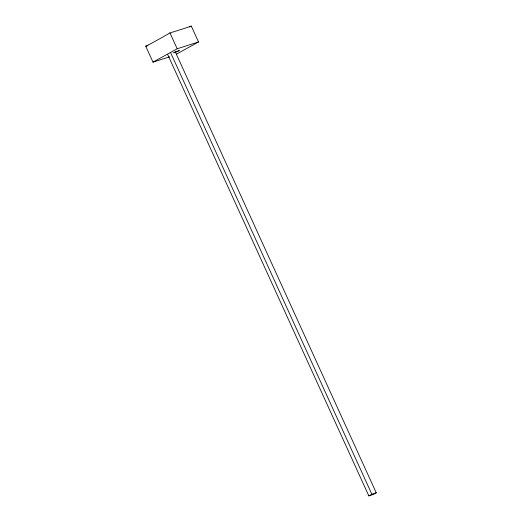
<?xml version="1.0" encoding="UTF-8"?>
<svg xmlns="http://www.w3.org/2000/svg" width="522" height="522" viewBox="0 0 522 522"><rect width="100%" height="100%" fill="white"/><g stroke="black" fill="none" stroke-linecap="round" stroke-linejoin="round"><path stroke-width="0.78" d="M176.469 54.144L198.523 41.962L191.293 26.1L180.325 29.767A11.765 7.354 61.1 0 0 178.119 30.472L176.651 30.942A10.982 6.864 61.1 0 0 174.446 31.646L172.149 32.162L171.588 32.775L169.937 32.853L166.694 34.896A10.603 8.215 72.3 0 0 164.189 36.279L150.01 44.116A11.778 9.122 72.3 0 0 147.511 45.499L145.742 46.204L153.005 62.144L169.761 56.787M191.293 26.1L189.577 26.916M153.005 62.144L177.193 48.774L198.523 41.962M173.147 52.898L179.372 50.49L174.883 52.624M167.758 54.686L368.832 495.9L371.847 494.23L376.258 492.82L175.183 51.606M376.258 492.82L373.243 494.491L368.832 495.9M145.742 46.204L146.578 46.184A6.779 4.241 61.1 0 1 147.954 45.512M169.937 32.853L177.193 48.774M170.772 53.016L371.847 494.23"/></g></svg>
